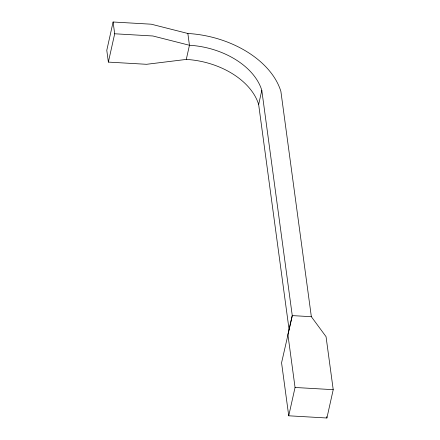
<?xml version="1.0" encoding="UTF-8"?>
<svg xmlns="http://www.w3.org/2000/svg" width="440" height="440" viewBox="0 0 440 440"><rect width="100%" height="100%" fill="white"/><g stroke="black" fill="none" stroke-linecap="round" stroke-linejoin="round"><path stroke-width="0.66" d="M113.097 22L106.783 50.325L108.372 62.101L146.542 64.3L186.285 59.422A68.459 45.518 12.6 0 1 258.649 104.495L289.108 329.764L281.567 362.797L288.734 415.8L326.904 418L333.218 389.675L326.051 336.672L311.35 316.701L280.891 91.438A88.022 58.526 12.6 0 0 187.853 33.479L151.267 24.2L113.097 22L114.692 33.781L108.372 62.101M186.285 59.422L189.442 45.26L187.853 33.479M258.649 104.495L261.805 90.338A68.459 45.518 12.6 0 0 189.442 45.26L152.856 35.981L114.692 33.781M289.108 329.764L292.264 315.601L261.805 90.338M288.734 415.8L295.053 387.475L287.887 334.472L292.264 315.601L311.35 316.701M295.053 387.475L333.218 389.675M326.716 416.642L326.904 418"/></g></svg>
